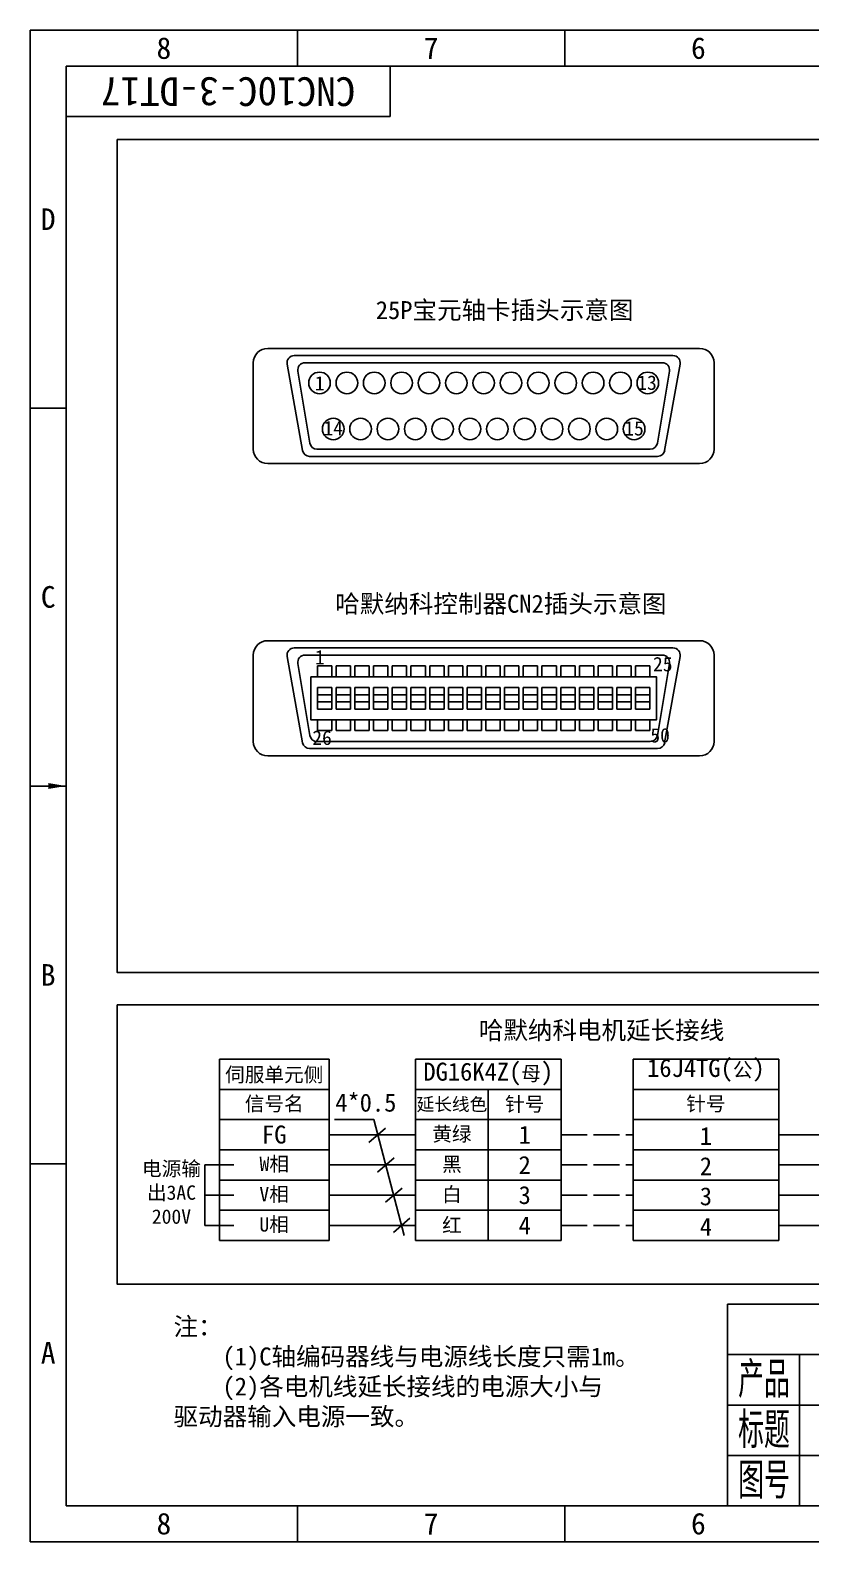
# Model space of a CAD drawing. Header units: millimetres. Extents: x 547 to 2149, y 622 to 1790.
# Drawn here: x 872.7 to 981.1, y 862.4 to 1072.4 of the extents above; entities that cross this region are included whole.
import ezdxf

# ---------------------------------------------------------------- set-up
doc = ezdxf.new("R2010")
doc.units = ezdxf.units.MM
doc.linetypes.add('ACAD_ISO02W100', pattern=[15, 12, -3])
for name, color, linetype in [('中文标注', 3, 'Continuous'), ('仅图框使用', 7, 'Continuous'), ('元器件与线路', 7, 'Continuous'), ('文字标注特殊', 2, 'Continuous'), ('英文数字标注', 3, 'Continuous'), ('虚线', 7, 'ACAD_ISO02W100')]:
    doc.layers.add(name, color=color, linetype=linetype)
doc.styles.get("Standard").update_dxf_attribs({"font": 'txt', "bigfont": 'gbcbig.shx'})
doc.dimstyles.new('ISO-25', dxfattribs={"dimtxt": 2.5, "dimasz": 2.5, "dimexe": 1.25, "dimexo": 0.625, "dimtad": 1, "dimtxsty": 'Standard', "dimcen": 2.5, "dimadec": 0, "dimazin": 0, "dimtfac": 1, "dimtmove": 0, "dimatfit": 3, "dimfxl": 0, "dimarcsym": 0})

msp = doc.modelspace()

# ---------------------------------------------------------------- linework, layer by layer
at = {"layer": '仅图框使用'}
for p, q in [((872.71, 1072.38), (872.71, 862.38)), ((1169.71, 1072.38), (872.71, 1072.38)), ((872.71, 1072.38), (877.71, 1072.38)), ((909.84, 1067.38), (909.84, 1072.38)), ((946.96, 1067.38), (946.96, 1072.38)), ((877.71, 1067.38), (877.71, 867.38)), ((1164.71, 1067.38), (877.71, 1067.38)), ((922.71, 1067.38), (922.71, 1060.38)), ((922.71, 1060.38), (877.71, 1060.38)), ((872.71, 1019.88), (877.71, 1019.88)), ((872.71, 914.88), (877.71, 914.88)), ((969.59, 895.38), (1164.71, 895.38)), ((969.59, 867.38), (969.59, 895.38)), ((969.59, 888.38), (1164.71, 888.38)), ((979.59, 867.38), (979.59, 888.38)), ((969.59, 881.38), (1164.71, 881.38)), ((969.59, 874.38), (1132.59, 874.38)), ((877.71, 867.38), (1164.71, 867.38)), ((909.84, 867.38), (909.84, 862.38)), ((946.96, 867.38), (946.96, 862.38)), ((872.71, 862.38), (1169.71, 862.38))]:
    msp.add_line(p, q, dxfattribs=at)
at = {"layer": '元器件与线路'}
for p, q in [((905.7, 1028.18), (965.7, 1028.18)), ((909.39, 1027.18), (962, 1027.18)), ((903.7, 1014.18), (903.7, 1026.18)), ((910.55, 1014), (908.41, 1026)), ((911.56, 1015.01), (909.89, 1025.01)), ((910.88, 1026.18), (960.52, 1026.18)), ((959.84, 1015.01), (961.5, 1025.01)), ((960.84, 1014), (962.99, 1026)), ((967.7, 1026.18), (967.7, 1014.18)), ((911.53, 1013.18), (959.86, 1013.18)), ((912.54, 1014.18), (958.85, 1014.18)), ((965.7, 1012.18), (905.7, 1012.18)), ((905.7, 987.57), (965.7, 987.57)), ((903.7, 973.57), (903.7, 985.57)), ((910.55, 973.39), (908.41, 985.39)), ((909.39, 986.57), (962, 986.57)), ((910.88, 985.57), (960.52, 985.57)), ((960.84, 973.39), (962.99, 985.39)), ((967.7, 985.57), (967.7, 973.57)), ((911.56, 974.4), (909.89, 984.4)), ((912.6, 982.57), (912.6, 984.07)), ((912.6, 984.07), (914.6, 984.07)), ((914.6, 984.07), (914.6, 982.57)), ((915.2, 982.57), (915.2, 984.07)), ((915.2, 984.07), (917.2, 984.07)), ((917.2, 984.07), (917.2, 982.57)), ((917.8, 982.57), (917.8, 984.07)), ((917.8, 984.07), (919.8, 984.07)), ((919.8, 984.07), (919.8, 982.57)), ((920.4, 982.57), (920.4, 984.07)), ((920.4, 984.07), (922.4, 984.07)), ((922.4, 984.07), (922.4, 982.57)), ((923, 982.57), (923, 984.07)), ((923, 984.07), (925, 984.07)), ((925, 984.07), (925, 982.57)), ((925.6, 982.57), (925.6, 984.07)), ((925.6, 984.07), (927.6, 984.07)), ((927.6, 984.07), (927.6, 982.57)), ((928.2, 982.57), (928.2, 984.07)), ((928.2, 984.07), (930.2, 984.07)), ((930.2, 984.07), (930.2, 982.57)), ((930.8, 982.57), (930.8, 984.07)), ((930.8, 984.07), (932.8, 984.07)), ((932.8, 984.07), (932.8, 982.57)), ((933.4, 982.57), (933.4, 984.07)), ((933.4, 984.07), (935.4, 984.07)), ((935.4, 984.07), (935.4, 982.57)), ((936, 982.57), (936, 984.07)), ((936, 984.07), (938, 984.07)), ((938, 984.07), (938, 982.57)), ((938.6, 982.57), (938.6, 984.07)), ((938.6, 984.07), (940.6, 984.07)), ((940.6, 984.07), (940.6, 982.57)), ((941.2, 982.57), (941.2, 984.07)), ((941.2, 984.07), (943.2, 984.07)), ((943.2, 984.07), (943.2, 982.57)), ((943.8, 982.57), (943.8, 984.07)), ((943.8, 984.07), (945.8, 984.07)), ((945.8, 984.07), (945.8, 982.57)), ((946.4, 982.57), (946.4, 984.07)), ((946.4, 984.07), (948.4, 984.07)), ((948.4, 984.07), (948.4, 982.57)), ((949, 982.57), (949, 984.07)), ((949, 984.07), (951, 984.07)), ((951, 984.07), (951, 982.57)), ((951.6, 982.57), (951.6, 984.07)), ((951.6, 984.07), (953.6, 984.07)), ((953.6, 984.07), (953.6, 982.57)), ((954.2, 982.57), (954.2, 984.07)), ((954.2, 984.07), (956.2, 984.07)), ((956.2, 984.07), (956.2, 982.57)), ((956.8, 982.57), (956.8, 984.07)), ((956.8, 984.07), (958.8, 984.07)), ((958.8, 984.07), (958.8, 982.57)), ((959.84, 974.4), (961.5, 984.4)), ((912.6, 981.07), (912.6, 978.07)), ((914.6, 981.07), (912.6, 981.07)), ((914.6, 978.07), (914.6, 981.07)), ((915.2, 981.07), (915.2, 978.07)), ((917.2, 981.07), (915.2, 981.07)), ((917.2, 978.07), (917.2, 981.07)), ((917.8, 981.07), (917.8, 978.07)), ((919.8, 981.07), (917.8, 981.07)), ((919.8, 978.07), (919.8, 981.07)), ((920.4, 981.07), (920.4, 978.07)), ((922.4, 981.07), (920.4, 981.07)), ((922.4, 978.07), (922.4, 981.07)), ((923, 981.07), (923, 978.07)), ((925, 981.07), (923, 981.07)), ((925, 978.07), (925, 981.07)), ((925.6, 981.07), (925.6, 978.07)), ((927.6, 981.07), (925.6, 981.07)), ((927.6, 978.07), (927.6, 981.07)), ((928.2, 981.07), (928.2, 978.07)), ((930.2, 981.07), (928.2, 981.07)), ((930.2, 978.07), (930.2, 981.07)), ((930.8, 981.07), (930.8, 978.07)), ((932.8, 981.07), (930.8, 981.07)), ((932.8, 978.07), (932.8, 981.07)), ((933.4, 981.07), (933.4, 978.07)), ((935.4, 981.07), (933.4, 981.07)), ((935.4, 978.07), (935.4, 981.07)), ((936, 981.07), (936, 978.07)), ((938, 981.07), (936, 981.07)), ((938, 978.07), (938, 981.07)), ((938.6, 981.07), (938.6, 978.07)), ((940.6, 981.07), (938.6, 981.07)), ((940.6, 978.07), (940.6, 981.07)), ((941.2, 981.07), (941.2, 978.07)), ((943.2, 981.07), (941.2, 981.07)), ((943.2, 978.07), (943.2, 981.07)), ((943.8, 981.07), (943.8, 978.07)), ((945.8, 981.07), (943.8, 981.07)), ((945.8, 978.07), (945.8, 981.07)), ((946.4, 981.07), (946.4, 978.07)), ((948.4, 981.07), (946.4, 981.07)), ((948.4, 978.07), (948.4, 981.07)), ((949, 981.07), (949, 978.07)), ((951, 981.07), (949, 981.07)), ((951, 978.07), (951, 981.07)), ((951.6, 981.07), (951.6, 978.07)), ((953.6, 981.07), (951.6, 981.07)), ((953.6, 978.07), (953.6, 981.07)), ((954.2, 981.07), (954.2, 978.07)), ((956.2, 981.07), (954.2, 981.07)), ((956.2, 978.07), (956.2, 981.07)), ((956.8, 981.07), (956.8, 978.07)), ((958.8, 981.07), (956.8, 981.07)), ((958.8, 978.07), (958.8, 981.07)), ((912.6, 980.07), (914.6, 980.07)), ((912.6, 979.07), (914.6, 979.07)), ((915.2, 980.07), (917.2, 980.07)), ((915.2, 979.07), (917.2, 979.07)), ((917.8, 980.07), (919.8, 980.07)), ((917.8, 979.07), (919.8, 979.07)), ((920.4, 980.07), (922.4, 980.07)), ((920.4, 979.07), (922.4, 979.07)), ((923, 980.07), (925, 980.07)), ((923, 979.07), (925, 979.07)), ((925.6, 980.07), (927.6, 980.07)), ((925.6, 979.07), (927.6, 979.07)), ((928.2, 980.07), (930.2, 980.07)), ((928.2, 979.07), (930.2, 979.07)), ((930.8, 980.07), (932.8, 980.07)), ((930.8, 979.07), (932.8, 979.07)), ((933.4, 980.07), (935.4, 980.07)), ((933.4, 979.07), (935.4, 979.07)), ((936, 980.07), (938, 980.07)), ((936, 979.07), (938, 979.07)), ((938.6, 980.07), (940.6, 980.07)), ((938.6, 979.07), (940.6, 979.07)), ((941.2, 980.07), (943.2, 980.07)), ((941.2, 979.07), (943.2, 979.07)), ((943.8, 980.07), (945.8, 980.07)), ((943.8, 979.07), (945.8, 979.07)), ((946.4, 980.07), (948.4, 980.07)), ((946.4, 979.07), (948.4, 979.07)), ((949, 980.07), (951, 980.07)), ((949, 979.07), (951, 979.07)), ((951.6, 980.07), (953.6, 980.07)), ((951.6, 979.07), (953.6, 979.07)), ((954.2, 980.07), (956.2, 980.07)), ((954.2, 979.07), (956.2, 979.07)), ((956.8, 980.07), (958.8, 980.07)), ((956.8, 979.07), (958.8, 979.07)), ((912.6, 978.07), (914.6, 978.07)), ((912.6, 976.57), (912.6, 975.07)), ((914.6, 975.07), (914.6, 976.57)), ((915.2, 978.07), (917.2, 978.07)), ((915.2, 976.57), (915.2, 975.07)), ((917.2, 975.07), (917.2, 976.57)), ((917.8, 978.07), (919.8, 978.07)), ((917.8, 976.57), (917.8, 975.07)), ((919.8, 975.07), (919.8, 976.57)), ((920.4, 978.07), (922.4, 978.07)), ((920.4, 976.57), (920.4, 975.07)), ((922.4, 975.07), (922.4, 976.57)), ((923, 978.07), (925, 978.07)), ((923, 976.57), (923, 975.07)), ((925, 975.07), (925, 976.57)), ((925.6, 978.07), (927.6, 978.07)), ((925.6, 976.57), (925.6, 975.07)), ((927.6, 975.07), (927.6, 976.57)), ((928.2, 978.07), (930.2, 978.07)), ((928.2, 976.57), (928.2, 975.07)), ((930.2, 975.07), (930.2, 976.57)), ((930.8, 978.07), (932.8, 978.07)), ((930.8, 976.57), (930.8, 975.07)), ((932.8, 975.07), (932.8, 976.57)), ((933.4, 978.07), (935.4, 978.07)), ((933.4, 976.57), (933.4, 975.07)), ((935.4, 975.07), (935.4, 976.57)), ((936, 978.07), (938, 978.07)), ((936, 976.57), (936, 975.07)), ((938, 975.07), (938, 976.57)), ((938.6, 978.07), (940.6, 978.07)), ((938.6, 976.57), (938.6, 975.07)), ((940.6, 975.07), (940.6, 976.57)), ((941.2, 978.07), (943.2, 978.07)), ((941.2, 976.57), (941.2, 975.07)), ((943.2, 975.07), (943.2, 976.57)), ((943.8, 978.07), (945.8, 978.07)), ((943.8, 976.57), (943.8, 975.07)), ((945.8, 975.07), (945.8, 976.57)), ((946.4, 978.07), (948.4, 978.07)), ((946.4, 976.57), (946.4, 975.07)), ((948.4, 975.07), (948.4, 976.57)), ((949, 978.07), (951, 978.07)), ((949, 976.57), (949, 975.07)), ((951, 975.07), (951, 976.57)), ((951.6, 978.07), (953.6, 978.07)), ((951.6, 976.57), (951.6, 975.07)), ((953.6, 975.07), (953.6, 976.57)), ((954.2, 978.07), (956.2, 978.07)), ((954.2, 976.57), (954.2, 975.07)), ((956.2, 975.07), (956.2, 976.57)), ((956.8, 978.07), (958.8, 978.07)), ((956.8, 976.57), (956.8, 975.07)), ((958.8, 975.07), (958.8, 976.57)), ((912.6, 975.07), (914.6, 975.07)), ((915.2, 975.07), (917.2, 975.07)), ((917.8, 975.07), (919.8, 975.07)), ((920.4, 975.07), (922.4, 975.07)), ((923, 975.07), (925, 975.07)), ((925.6, 975.07), (927.6, 975.07)), ((928.2, 975.07), (930.2, 975.07)), ((930.8, 975.07), (932.8, 975.07)), ((933.4, 975.07), (935.4, 975.07)), ((936, 975.07), (938, 975.07)), ((938.6, 975.07), (940.6, 975.07)), ((941.2, 975.07), (943.2, 975.07)), ((943.8, 975.07), (945.8, 975.07)), ((946.4, 975.07), (948.4, 975.07)), ((949, 975.07), (951, 975.07)), ((951.6, 975.07), (953.6, 975.07)), ((954.2, 975.07), (956.2, 975.07)), ((956.8, 975.07), (958.8, 975.07)), ((911.53, 972.57), (959.86, 972.57)), ((912.54, 973.57), (958.85, 973.57)), ((965.7, 971.57), (905.7, 971.57)), ((898.99, 929.43), (914.23, 929.43)), ((898.99, 904.23), (898.99, 929.43)), ((914.23, 904.23), (914.23, 929.43)), ((926.23, 929.43), (946.46, 929.43)), ((926.23, 929.43), (926.23, 904.23)), ((946.46, 929.43), (946.46, 904.23)), ((956.46, 929.43), (976.68, 929.43)), ((956.46, 904.23), (956.46, 929.43)), ((976.68, 904.23), (976.68, 929.43)), ((898.99, 925.23), (914.23, 925.23)), ((926.23, 925.23), (946.46, 925.23)), ((936.34, 925.23), (936.34, 921.03)), ((956.46, 925.23), (976.68, 925.23)), ((898.99, 921.03), (914.23, 921.03)), ((926.23, 921.03), (936.34, 921.03)), ((936.34, 921.03), (946.46, 921.03)), ((936.34, 921.03), (936.34, 916.83)), ((956.46, 921.03), (976.68, 921.03)), ((914.23, 918.93), (926.23, 918.93)), ((976.68, 918.93), (982.68, 918.93)), ((898.99, 916.83), (914.23, 916.83)), ((926.23, 916.83), (936.34, 916.83)), ((936.34, 916.83), (946.46, 916.83)), ((936.34, 916.83), (936.34, 912.63)), ((956.46, 916.83), (976.68, 916.83)), ((914.23, 914.73), (926.23, 914.73)), ((976.68, 914.73), (982.68, 914.73)), ((898.99, 912.63), (914.23, 912.63)), ((926.23, 912.63), (936.34, 912.63)), ((936.34, 912.63), (946.46, 912.63)), ((936.34, 912.63), (936.34, 908.43)), ((956.46, 912.63), (976.68, 912.63)), ((914.23, 910.53), (926.23, 910.53)), ((976.68, 910.53), (982.68, 910.53)), ((898.99, 908.43), (914.23, 908.43)), ((926.23, 908.43), (936.34, 908.43)), ((936.34, 908.43), (946.46, 908.43)), ((936.34, 908.43), (936.34, 904.23)), ((956.46, 908.43), (976.68, 908.43)), ((914.23, 906.33), (926.23, 906.33)), ((976.68, 906.33), (982.68, 906.33)), ((898.99, 904.23), (914.23, 904.23)), ((926.23, 904.23), (936.34, 904.23)), ((936.34, 904.23), (946.46, 904.23)), ((956.46, 904.23), (976.68, 904.23))]:
    msp.add_line(p, q, dxfattribs=at)
for points in [[(1157.39, 941.47), (884.8, 941.47), (884.8, 1057.19), (1157.39, 1057.19)], [(911.7, 982.57), (959.7, 982.57), (959.7, 976.57), (911.7, 976.57)], [(884.8, 937), (1157.1, 937), (1157.1, 898.17), (884.8, 898.17)]]:
    msp.add_lwpolyline(points, close=True, dxfattribs=at)
for centre in [(912.9, 1023.38), (916.7, 1023.38), (920.5, 1023.38), (924.3, 1023.38), (928.1, 1023.38), (931.9, 1023.38), (935.7, 1023.38), (939.5, 1023.38), (943.3, 1023.38), (947.1, 1023.38), (950.9, 1023.38), (954.7, 1023.38), (958.5, 1023.38), (914.8, 1016.98), (918.6, 1016.98), (922.4, 1016.98), (926.2, 1016.98), (930, 1016.98), (933.8, 1016.98), (937.6, 1016.98), (941.4, 1016.98), (945.2, 1016.98), (949, 1016.98), (952.8, 1016.98), (956.6, 1016.98)]:
    msp.add_circle(centre, 1.5, dxfattribs=at)
for centre, radius, start, end in [((905.7, 1026.18), 2, 90, 180), ((909.39, 1026.18), 1, 90, 190.1247), ((962, 1026.18), 1, 349.8753, 90), ((965.7, 1026.18), 2, 0, 90), ((910.88, 1025.18), 1, 90, 189.4623), ((960.52, 1025.18), 1, 350.5377, 90), ((912.54, 1015.18), 1, 189.4623, 270), ((958.85, 1015.18), 1, 270, 350.5377), ((905.7, 1014.18), 2, 180, 270), ((911.53, 1014.18), 1, 190.1247, 270), ((959.86, 1014.18), 1, 270, 349.8753), ((965.7, 1014.18), 2, 270, 0), ((905.7, 985.57), 2, 90, 180), ((965.7, 985.57), 2, 0, 90), ((909.39, 985.57), 1, 90, 190.1247), ((910.88, 984.57), 1, 90, 189.4623), ((960.52, 984.57), 1, 350.5377, 90), ((962, 985.57), 1, 349.8753, 90), ((912.54, 974.57), 1, 189.4623, 270), ((958.85, 974.57), 1, 270, 350.5377), ((905.7, 973.57), 2, 180, 270), ((911.53, 973.57), 1, 190.1247, 270), ((959.86, 973.57), 1, 270, 349.8753), ((965.7, 973.57), 2, 270, 0)]:
    msp.add_arc(centre, radius, start, end, dxfattribs=at)
at = {"layer": '文字标注特殊'}
for p, q in [((901.01, 914.73), (896.97, 914.73)), ((896.97, 914.73), (896.97, 906.33)), ((896.97, 910.53), (901.01, 910.53)), ((896.97, 906.33), (901.01, 906.33))]:
    msp.add_line(p, q, dxfattribs=at)
at = {"layer": '英文数字标注', "color": 4}
for p, q in [((920.46, 921.03), (914.97, 921.03)), ((919.76, 917.86), (922.06, 919.84)), ((924.68, 904.95), (920.46, 921.03)), ((920.96, 913.74), (923.26, 915.72)), ((922.06, 909.54), (924.36, 911.52)), ((923.17, 905.34), (925.46, 907.32))]:
    msp.add_line(p, q, dxfattribs=at)
at = {"layer": '虚线', "ltscale": 0.3}
for p, q in [((946.46, 918.93), (956.46, 918.93)), ((946.46, 914.73), (956.46, 914.73)), ((946.46, 910.53), (956.46, 910.53)), ((946.46, 906.33), (956.46, 906.33))]:
    msp.add_line(p, q, dxfattribs=at)

# ---------------------------------------------------------------- texts
at = {"layer": '中文标注', "attachment_point": 5}
for s, insert, char_height, width in [('{\\fSimSun|b0|i0|c134|p2;25P宝元轴卡插头示意图}', (938.61, 1033.36), 2.5, 39.9391), ('{\\fSimSun|b0|i0|c134|p2;哈默纳科控制器CN2插头示意图}', (938.09, 992.56), 2.5, 48.9712), ('{\\fSimSun|b0|i0|c134|p2;哈默纳科电机延长接线}', (952.07, 933.3), 2.5, 44.0543), ('{\\fSimSun|b0|i0|c134|p2;伺服单元侧}', (906.61, 927.17), 2, 15.2387), ('{\\fSimSun|b0|i0|c134|p2;信号名}', (906.61, 923.13), 2, 15.2387), ('{\\fSimSun|b0|i0|c134|p2;延长线色}', (931.29, 923.06), 1.8, 10.1139), ('{\\fSimSun|b0|i0|c134|p2;针号}', (941.41, 923.08), 2, 10.0924), ('{\\fSimSun|b0|i0|c134|p2;针号}', (966.57, 923.13), 2, 20.2279), ('{\\fSimSun|b0|i0|c134|p2;黄绿}', (931.29, 918.93), 2, 10.1139), ('{\\fSimSun|b0|i0|c134|p2;W相}', (906.61, 914.77), 2, 15.2387), ('{\\fSimSun|b0|i0|c134|p2;黑}', (931.29, 914.73), 2, 10.1139), ('{\\fSimSun|b0|i0|c134|p2;V相}', (906.59, 910.57), 2, 15.2387), ('{\\fSimSun|b0|i0|c134|p2;白}', (931.29, 910.53), 2, 10.1139), ('{\\fSimSun|b0|i0|c134|p2;U相}', (906.59, 906.37), 2, 15.2387), ('{\\fSimSun|b0|i0|c134|p2;红}', (931.29, 906.33), 2, 10.1139)]:
    msp.add_mtext(s, dxfattribs=dict(at, insert=insert, char_height=char_height, width=width))
at = {"layer": '仅图框使用', "attachment_point": 5}
for s, insert, char_height, width in [('{\\fSimSun|b0|i0|c134|p2;8}', (891.28, 1069.88), 3, 37.125), ('{\\fSimSun|b0|i0|c134|p2;7}', (928.4, 1069.88), 3, 37.125), ('{\\fSimSun|b0|i0|c134|p2;6}', (965.53, 1069.88), 3, 37.125), ('{\\fSimSun|b0|i0|c134|p2;D}', (875.21, 1046.13), 3, 5), ('{\\fSimSun|b0|i0|c134|p2;C}', (875.21, 993.63), 3, 5), ('{\\fSimSun|b0|i0|c134|p2;B}', (875.21, 941.13), 3, 5), ('{\\fSimSun|b0|i0|c134|p2;A}', (875.21, 888.63), 3, 5), ('产品', (974.64, 884.88), 5, 10.1092), ('标题', (974.64, 877.88), 5, 10.1092), ('图号', (974.64, 870.88), 5, 10.1092), ('{\\fSimSun|b0|i0|c134|p2;8}', (891.28, 864.88), 3, 37.125), ('{\\fSimSun|b0|i0|c134|p2;7}', (928.4, 864.88), 3, 37.125), ('{\\fSimSun|b0|i0|c134|p2;6}', (965.53, 864.88), 3, 37.125)]:
    msp.add_mtext(s, dxfattribs=dict(at, insert=insert, char_height=char_height, width=width))
at = {"layer": '文字标注特殊'}
for s, insert, char_height, width, attachment_point in [('{\\fSimSun|b0|i0|c134|p2;电源输出3AC\\P200V}', (892.33, 910.88), 2, 10.5722, 5), ('{\\fSimSun|b0|i0|c134|p2;注：\\P    (1)C轴编码器线与电源线长度只需1m。\\P    (2)各电机线延长接线的电源大小与驱动器输入电源一致。}', (892.62, 893.54), 2.5, 61.1359, 1)]:
    msp.add_mtext(s, dxfattribs=dict(at, insert=insert, char_height=char_height, width=width, attachment_point=attachment_point))
at = {"layer": '英文数字标注', "insert": (900.21, 1063.88), "char_height": 4, "width": 45, "attachment_point": 5, "rotation": 180}
msp.add_mtext('{\\fSimSun|b0|i0|c134|p2;CNC10C-3-DT17}', dxfattribs=at)
at = {"layer": '英文数字标注'}
for s, insert, char_height, width, attachment_point in [('{\\fSimSun|b0|i0|c134|p2;1}', (912.92, 1023.33), 2, 3.077, 5), ('{\\fSimSun|b0|i0|c134|p2;13}', (958.39, 1023.4), 2, 3.077, 5), ('{\\fSimSun|b0|i0|c134|p2;14}', (914.8, 1017.1), 2, 3.077, 5), ('{\\fSimSun|b0|i0|c134|p2;15}', (956.59, 1017.06), 2, 3.077, 5), ('{\\fSimSun|b0|i0|c134|p2;1}', (912.94, 985.27), 2, 3.077, 5), ('{\\fSimSun|b0|i0|c134|p2;25}', (960.58, 984.3), 2, 3.077, 5), ('{\\fSimSun|b0|i0|c134|p2;26}', (913.25, 974.07), 2, 3.077, 5), ('{\\fSimSun|b0|i0|c134|p2;50}', (960.21, 974.41), 2, 3.077, 5), ('{\\fSimSun|b0|i0|c134|p2;DG16K4Z(\\H0.8x;母\\H1.25x;)}', (936.34, 927.36), 2.5, 20.2279, 5), ('{\\fSimSun|b0|i0|c134|p2;16J4TG(\\H0.8x;公\\H1.25x;)}', (966.57, 929.46), 2.5, 20.2279, 2), ('{\\fSimSun|b0|i0|c134|p2;FG}', (906.61, 918.94), 2.5, 15.2387, 5), ('{\\fSimSun|b0|i0|c134|p2;1}', (941.4, 918.93), 2.5, 10.1139, 5), ('{\\fSimSun|b0|i0|c134|p2;1}', (966.57, 918.76), 2.5, 20.2279, 5), ('{\\fSimSun|b0|i0|c134|p2;2}', (941.4, 914.73), 2.5, 10.1139, 5), ('{\\fSimSun|b0|i0|c134|p2;2}', (966.57, 914.56), 2.5, 20.2279, 5), ('{\\fSimSun|b0|i0|c134|p2;3}', (941.4, 910.53), 2.5, 10.1139, 5), ('{\\fSimSun|b0|i0|c134|p2;3}', (966.57, 910.36), 2.5, 20.2279, 5), ('{\\fSimSun|b0|i0|c134|p2;4}', (941.4, 906.33), 2.5, 10.1139, 5), ('{\\fSimSun|b0|i0|c134|p2;4}', (966.57, 906.16), 2.5, 20.2279, 5)]:
    msp.add_mtext(s, dxfattribs=dict(at, insert=insert, char_height=char_height, width=width, attachment_point=attachment_point))
at = {"layer": '英文数字标注', "color": 4, "insert": (919.33, 923.37), "char_height": 2.5, "width": 12, "attachment_point": 5}
msp.add_mtext('{\\fSimSun|b0|i0|c134|p2;4*0.5}', dxfattribs=at)

# ---------------------------------------------------------------- leaders
at = {"layer": '仅图框使用'}
msp.add_leader([(877.71, 967.38), (872.71, 967.38)], dimstyle='ISO-25', override={"dimgap": 0.625, "dimtad": 0}, dxfattribs=at)

doc.saveas('drawing.dxf')
